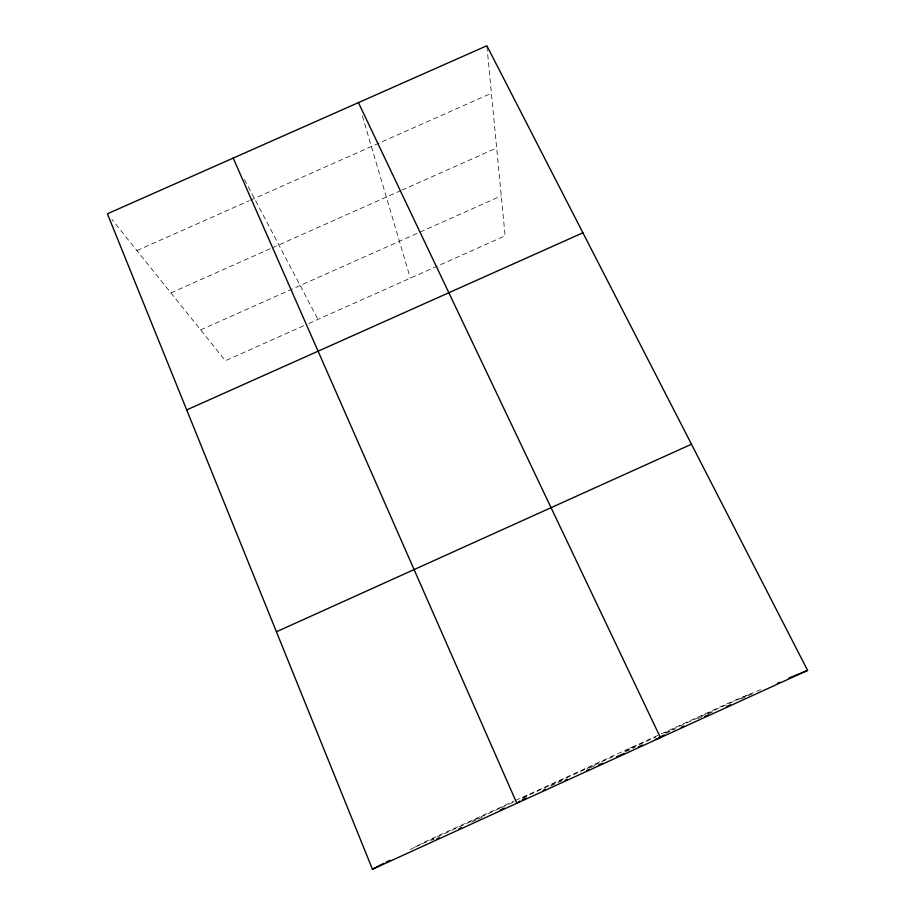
<?xml version="1.0" encoding="UTF-8"?>
<svg xmlns="http://www.w3.org/2000/svg" width="915" height="915" viewBox="0 0 915 915"><rect width="100%" height="100%" fill="white"/><g stroke="black" fill="none" stroke-linecap="round" stroke-linejoin="round"><path stroke-width="0.69" stroke-dasharray="4.58 3.43" d="M523.163 798.498L528.401 794.563M410.343 849.52L426.093 841.308L514.161 801.071M515.454 800.476L660.035 734.413M661.328 733.83L734.951 700.192L761.371 689.361M415.181 846.993L435.815 837.568M437.096 836.985L457.729 827.56M459.01 826.966L500.265 808.117M501.557 807.533L514.447 801.643M522.179 798.109L585.794 769.035M587.098 768.44L615.681 755.378M624.773 751.226L636.463 745.885L630.332 747.99M639.036 744.707L655.769 737.067M664.782 732.949L705.98 714.123M707.272 713.528L749.751 694.119M431.537 840.37L434.122 839.192M471.545 822.093L476.704 819.737M477.996 819.142L481.873 817.37M550.441 786.042L562.13 780.701M590.701 767.651L597.186 764.677M625.757 751.627L634.85 747.463M665.88 733.292L674.915 729.163M698.134 718.55L702.011 716.777M708.462 713.837L714.912 710.886M740.727 699.094L754.921 692.609M303.654 325.786L225.376 360.727L111.87 219.371M308.87 323.453L505.103 235.841L486.86 45.75M170.911 292.903L271.034 248.365M272.338 247.782L400.621 190.72M401.925 190.148L496.673 148.001M200.614 329.892L501.271 195.89M136.918 250.573L249.189 200.751M250.493 200.168L491.424 93.261M244.465 179.523L317.997 319.381M362.363 115.931L410.309 278.16"/><path stroke-width="1.37" d="M517.821 802.524L519.812 801.037M372.451 869.25L807.602 670.398L486.86 45.75L107.398 213.801L372.451 869.25L383.762 863.36M386.279 862.044L390.167 860.272M436.844 838.941L439.429 837.763M458.873 828.876L461.469 827.686M500.356 809.924L504.245 808.139M522.385 799.859L526.262 798.086M543.03 790.423L545.603 789.245M564.955 780.404L567.54 779.225M586.892 770.373L589.466 769.195M598.501 765.077L602.367 763.304M616.561 756.819L624.305 753.285M638.487 746.8L642.364 745.027M659.166 737.353L664.359 734.974M681.229 727.265L683.825 726.087M704.584 716.594L708.473 714.821M726.636 706.517L730.525 704.744M777.235 683.402L779.832 682.213M276.422 631.785L691.477 444.233M186.706 409.931L582.912 232.799M788.913 678.061L807.602 670.398M655.266 739.423L660.436 737.65L358.428 102.629M233.199 158.089L516.826 803.279"/></g></svg>
